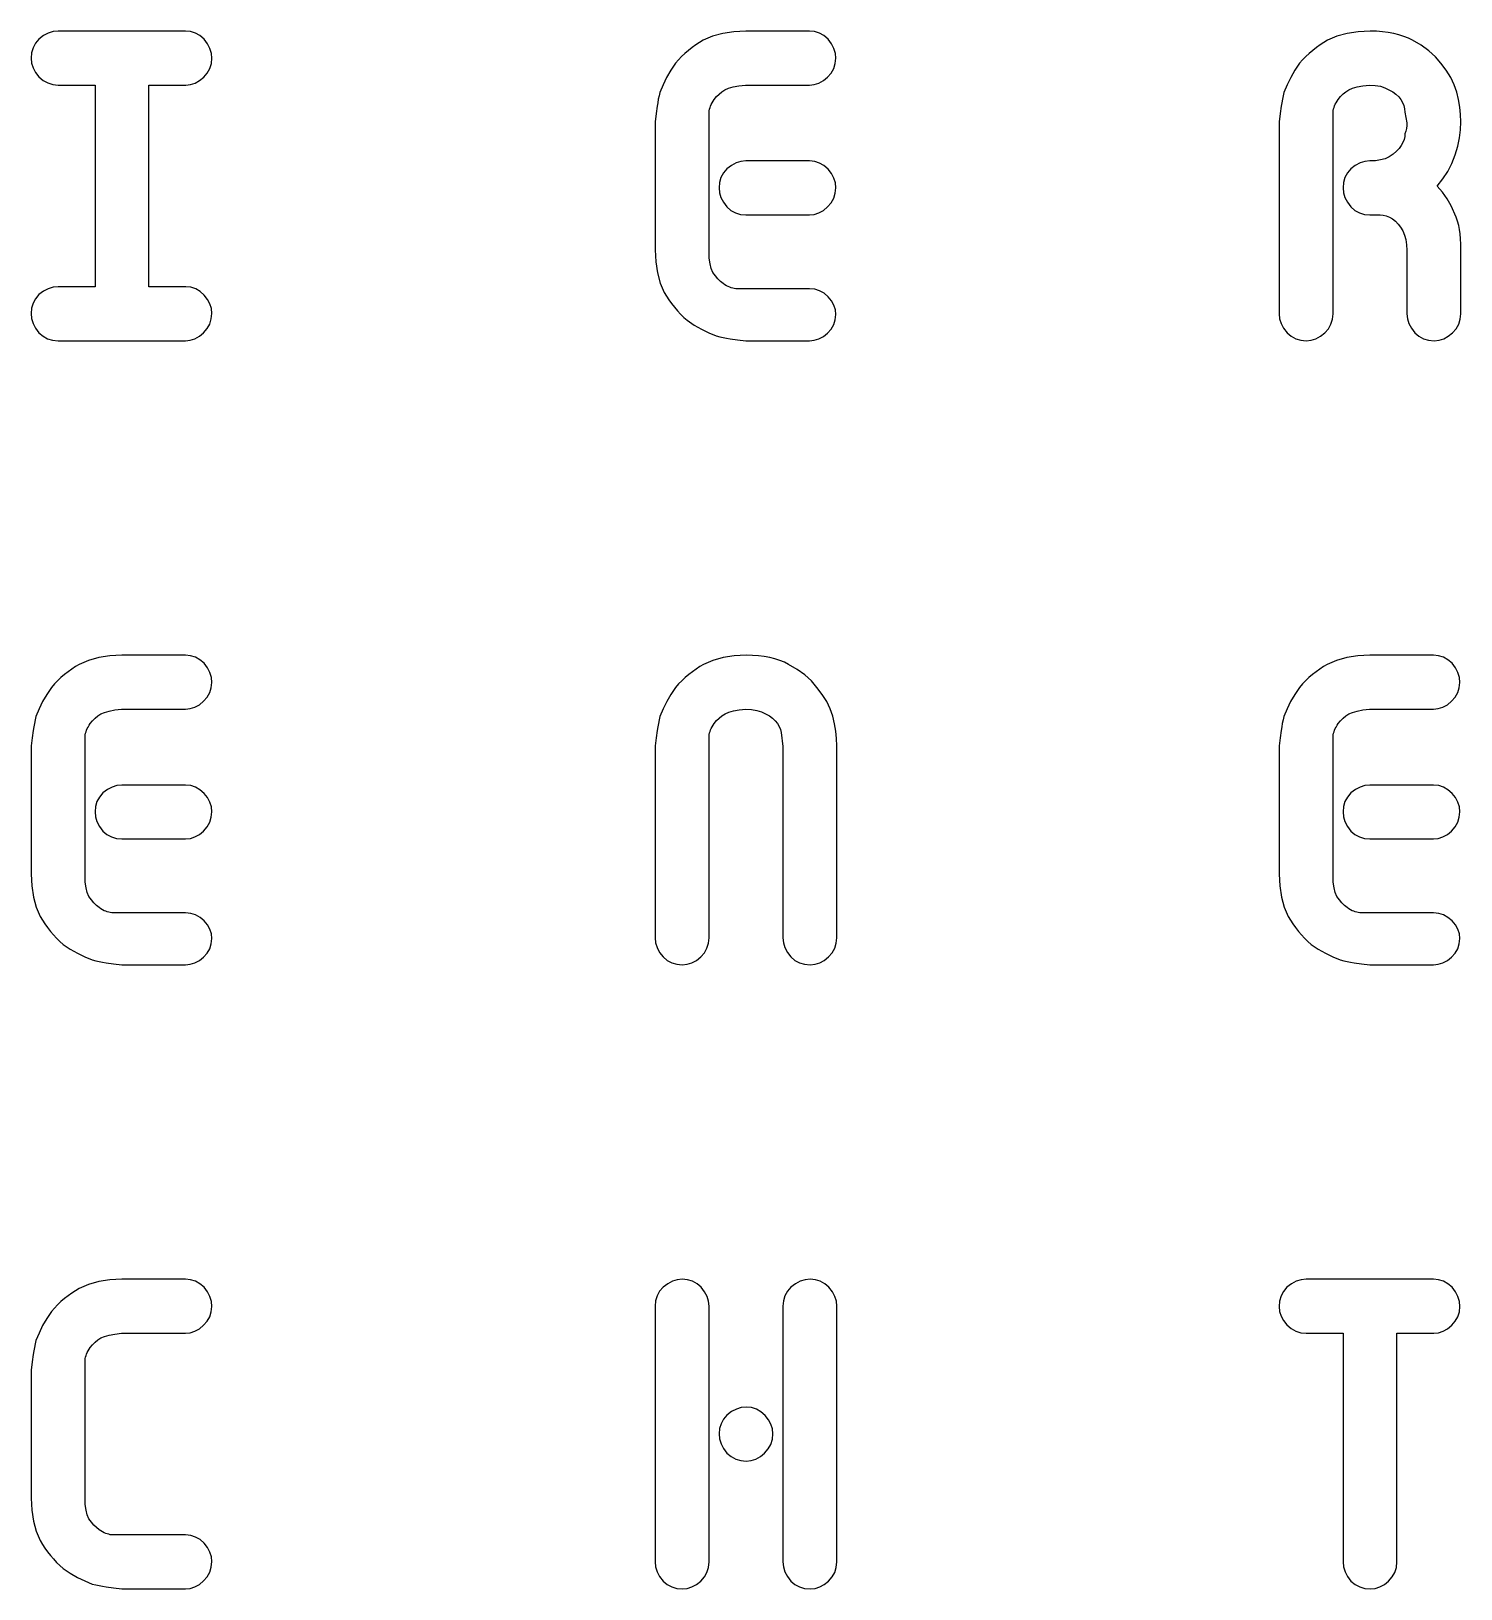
# Model space of a CAD drawing. Header units: metres. Extents: x -3 to 203, y -205 to 5.
# Drawn here: x 96.9 to 142.72, y -84.84 to -34.92 of the extents above; entities that cross this region are included whole.
import ezdxf

# ---------------------------------------------------------------- set-up
doc = ezdxf.new("R2010")
doc.units = ezdxf.units.M

msp = doc.modelspace()

# ---------------------------------------------------------------- linework, layer by layer
for p, q in [((97.6041, -34.9396), (97.4496, -34.987)), ((97.7619, -34.9238), (97.6041, -34.9396)), ((101.846, -34.9238), (97.7619, -34.9238)), ((102.013, -34.9396), (101.846, -34.9238)), ((102.169, -34.987), (102.013, -34.9396)), ((119.422, -34.942), (119.068, -34.9968)), ((119.804, -34.9238), (119.422, -34.942)), ((121.846, -34.9238), (119.804, -34.9238)), ((122.013, -34.9396), (121.846, -34.9238)), ((122.169, -34.987), (122.013, -34.9396)), ((139.436, -34.942), (139.08, -34.9968)), ((139.82, -34.9238), (139.436, -34.942)), ((140.019, -34.9286), (139.82, -34.9238)), ((140.211, -34.943), (140.019, -34.9286)), ((140.396, -34.9671), (140.211, -34.943)), ((97.0415, -35.3103), (96.9634, -35.4578)), ((97.1509, -35.1768), (97.0415, -35.3103)), ((97.2986, -35.0661), (97.1509, -35.1768)), ((97.4496, -34.987), (97.2986, -35.0661)), ((102.312, -35.0661), (102.169, -34.987)), ((102.443, -35.1768), (102.312, -35.0661)), ((102.552, -35.326), (102.443, -35.1768)), ((102.63, -35.4788), (102.552, -35.326)), ((118.207, -35.367), (118.088, -35.4518)), ((118.325, -35.2883), (118.207, -35.367)), ((118.443, -35.2158), (118.325, -35.2883)), ((118.741, -35.088), (118.443, -35.2158)), ((119.068, -34.9968), (118.741, -35.088)), ((122.312, -35.0661), (122.169, -34.987)), ((122.443, -35.1768), (122.312, -35.0661)), ((122.552, -35.326), (122.443, -35.1768)), ((122.63, -35.4788), (122.552, -35.326)), ((138.214, -35.367), (138.095, -35.4518)), ((138.332, -35.2883), (138.214, -35.367)), ((138.451, -35.2158), (138.332, -35.2883)), ((138.751, -35.088), (138.451, -35.2158)), ((139.08, -34.9968), (138.751, -35.088)), ((140.574, -35.0008), (140.396, -34.9671)), ((140.742, -35.0427), (140.574, -35.0008)), ((140.899, -35.0925), (140.742, -35.0427)), ((141.043, -35.1502), (140.899, -35.0925)), ((141.175, -35.2158), (141.043, -35.1502)), ((141.457, -35.3766), (141.175, -35.2158)), ((141.702, -35.5533), (141.457, -35.3766)), ((96.9165, -35.6193), (96.9009, -35.7948)), ((96.9009, -35.7948), (96.9166, -35.9528)), ((96.9634, -35.4578), (96.9165, -35.6193)), ((102.677, -35.635), (102.63, -35.4788)), ((102.693, -35.7948), (102.677, -35.635)), ((102.677, -35.9641), (102.693, -35.7948)), ((117.647, -35.8445), (117.554, -35.9538)), ((117.748, -35.7395), (117.647, -35.8445)), ((117.855, -35.6389), (117.748, -35.7395)), ((117.97, -35.5428), (117.855, -35.6389)), ((118.088, -35.4518), (117.97, -35.5428)), ((122.677, -35.635), (122.63, -35.4788)), ((122.676, -35.9641), (122.693, -35.7948)), ((122.693, -35.7948), (122.677, -35.635)), ((137.651, -35.8445), (137.557, -35.9538)), ((137.753, -35.7395), (137.651, -35.8445)), ((137.861, -35.6389), (137.753, -35.7395)), ((137.976, -35.5428), (137.861, -35.6389)), ((138.095, -35.4518), (137.976, -35.5428)), ((141.911, -35.7456), (141.702, -35.5533)), ((142.083, -35.9538), (141.911, -35.7456)), ((96.9166, -35.9528), (96.9636, -36.1038)), ((96.9636, -36.1038), (97.0421, -36.2478)), ((97.0421, -36.2478), (97.1519, -36.3848)), ((97.1519, -36.3848), (97.2843, -36.5016)), ((102.298, -36.5094), (102.432, -36.3988)), ((102.432, -36.3988), (102.546, -36.2661)), ((102.546, -36.2661), (102.628, -36.1213)), ((102.628, -36.1213), (102.677, -35.9641)), ((117.269, -36.4093), (117.153, -36.6449)), ((117.403, -36.1789), (117.269, -36.4093)), ((117.554, -35.9538), (117.403, -36.1789)), ((122.292, -36.5094), (122.428, -36.3988)), ((122.428, -36.3988), (122.544, -36.2661)), ((122.544, -36.2661), (122.627, -36.1213)), ((122.627, -36.1213), (122.676, -35.9641)), ((137.271, -36.4093), (137.154, -36.6449)), ((137.405, -36.1789), (137.271, -36.4093)), ((137.557, -35.9538), (137.405, -36.1789)), ((142.256, -36.1785), (142.083, -35.9538)), ((142.399, -36.4075), (142.256, -36.1785)), ((142.511, -36.6409), (142.399, -36.4075)), ((97.2843, -36.5016), (97.4306, -36.585)), ((97.4306, -36.585), (97.5908, -36.6351)), ((97.5908, -36.6351), (97.7649, -36.6518)), ((97.7649, -36.6518), (98.9489, -36.6518)), ((98.9489, -36.6518), (98.9489, -43.1157)), ((100.677, -43.1157), (100.677, -36.6518)), ((100.677, -36.6518), (101.856, -36.6518)), ((101.856, -36.6518), (102.01, -36.6359)), ((102.01, -36.6359), (102.158, -36.5885)), ((102.158, -36.5885), (102.298, -36.5094)), ((117.054, -36.8858), (117.027, -36.9968)), ((117.153, -36.6449), (117.054, -36.8858)), ((118.869, -37.022), (118.951, -36.9398)), ((118.951, -36.9398), (119.04, -36.868)), ((119.04, -36.868), (119.137, -36.8068)), ((119.137, -36.8068), (119.254, -36.7547)), ((119.254, -36.7547), (119.403, -36.7115)), ((119.403, -36.7115), (119.584, -36.6772)), ((119.584, -36.6772), (119.798, -36.6518)), ((119.798, -36.6518), (121.844, -36.6518)), ((121.844, -36.6518), (122, -36.6359)), ((122, -36.6359), (122.15, -36.5885)), ((122.15, -36.5885), (122.292, -36.5094)), ((137.055, -36.8858), (137.028, -36.9968)), ((137.154, -36.6449), (137.055, -36.8858)), ((138.869, -37.0179), (138.95, -36.9365)), ((138.95, -36.9365), (139.038, -36.8654)), ((139.038, -36.8654), (139.135, -36.8048)), ((139.135, -36.8048), (139.252, -36.7536)), ((139.252, -36.7536), (139.401, -36.711)), ((139.401, -36.711), (139.582, -36.6771)), ((139.582, -36.6771), (139.795, -36.6518)), ((139.795, -36.6518), (139.98, -36.6614)), ((139.98, -36.6614), (140.145, -36.6905)), ((140.145, -36.6905), (140.292, -36.739)), ((140.292, -36.739), (140.542, -36.8733)), ((140.542, -36.8733), (140.646, -36.947)), ((142.592, -36.8788), (142.511, -36.6409)), ((142.65, -37.1183), (142.592, -36.8788)), ((116.963, -37.3308), (116.93, -37.5675)), ((116.982, -37.2193), (116.963, -37.3308)), ((117.003, -37.108), (116.982, -37.2193)), ((117.027, -36.9968), (117.003, -37.108)), ((118.637, -37.4728), (118.648, -37.4238)), ((118.648, -37.4238), (118.662, -37.3748)), ((118.662, -37.3748), (118.678, -37.3258)), ((118.678, -37.3258), (118.698, -37.2758)), ((118.698, -37.2758), (118.725, -37.224)), ((118.725, -37.224), (118.757, -37.1703)), ((118.757, -37.1703), (118.796, -37.1148)), ((118.796, -37.1148), (118.869, -37.022)), ((136.964, -37.3308), (136.931, -37.5675)), ((136.983, -37.2193), (136.964, -37.3308)), ((137.004, -37.108), (136.983, -37.2193)), ((137.028, -36.9968), (137.004, -37.108)), ((138.637, -37.4643), (138.648, -37.4158)), ((138.648, -37.4158), (138.661, -37.3673)), ((138.661, -37.3673), (138.677, -37.3188)), ((138.677, -37.3188), (138.697, -37.269)), ((138.697, -37.269), (138.724, -37.2175)), ((138.724, -37.2175), (138.757, -37.1644)), ((138.757, -37.1644), (138.796, -37.1098)), ((138.796, -37.1098), (138.869, -37.0179)), ((140.646, -36.947), (140.733, -37.0278)), ((140.733, -37.0278), (140.801, -37.1158)), ((140.801, -37.1158), (140.853, -37.2094)), ((140.853, -37.2094), (140.893, -37.3085)), ((140.893, -37.3085), (140.919, -37.4129)), ((140.919, -37.4129), (140.933, -37.5228)), ((142.692, -37.357), (142.65, -37.1183)), ((142.717, -37.5948), (142.692, -37.357)), ((116.93, -37.5675), (116.901, -37.8318)), ((116.901, -37.8318), (116.901, -41.9357)), ((118.629, -37.5218), (118.637, -37.4728)), ((118.629, -42.0007), (118.629, -37.5218)), ((136.931, -37.5675), (136.901, -37.8318)), ((136.901, -37.8318), (136.901, -43.9807)), ((138.629, -37.5128), (138.637, -37.4643)), ((138.629, -43.9827), (138.629, -37.5128)), ((140.933, -37.5228), (140.997, -37.8608)), ((140.997, -37.8608), (140.993, -37.9509)), ((142.714, -38.0858), (142.725, -37.8318)), ((142.725, -37.8318), (142.717, -37.5948)), ((140.904, -38.3965), (140.867, -38.4902)), ((140.926, -38.3037), (140.904, -38.3965)), ((140.933, -38.2118), (140.926, -38.3037)), ((140.961, -38.1264), (140.933, -38.2118)), ((140.981, -38.0395), (140.961, -38.1264)), ((140.993, -37.9509), (140.981, -38.0395)), ((142.623, -38.6148), (142.68, -38.3468)), ((142.68, -38.3468), (142.714, -38.0858)), ((140.551, -38.8653), (140.423, -38.9568)), ((140.659, -38.7728), (140.551, -38.8653)), ((140.747, -38.6793), (140.659, -38.7728)), ((140.816, -38.5848), (140.747, -38.6793)), ((140.867, -38.4902), (140.816, -38.5848)), ((142.44, -39.1608), (142.544, -38.8898)), ((142.544, -38.8898), (142.623, -38.6148)), ((119.199, -39.3368), (119.09, -39.4694)), ((119.346, -39.2261), (119.199, -39.3368)), ((119.497, -39.147), (119.346, -39.2261)), ((119.651, -39.0996), (119.497, -39.147)), ((119.809, -39.0838), (119.651, -39.0996)), ((121.847, -39.0838), (119.809, -39.0838)), ((122.014, -39.1004), (121.847, -39.0838)), ((122.169, -39.1505), (122.014, -39.1004)), ((122.312, -39.2339), (122.169, -39.1505)), ((122.443, -39.3508), (122.312, -39.2339)), ((122.552, -39.4878), (122.443, -39.3508)), ((139.197, -39.3368), (139.088, -39.4694)), ((139.343, -39.2261), (139.197, -39.3368)), ((139.493, -39.147), (139.343, -39.2261)), ((139.646, -39.0996), (139.493, -39.147)), ((139.803, -39.0838), (139.646, -39.0996)), ((139.986, -39.0758), (139.803, -39.0838)), ((140.151, -39.052), (139.986, -39.0758)), ((140.296, -39.0123), (140.151, -39.052)), ((140.423, -38.9568), (140.296, -39.0123)), ((142.148, -39.6613), (142.308, -39.418)), ((142.308, -39.418), (142.44, -39.1608)), ((118.965, -39.7714), (118.949, -39.9408)), ((119.011, -39.6143), (118.965, -39.7714)), ((119.09, -39.4694), (119.011, -39.6143)), ((122.63, -39.6318), (122.552, -39.4878)), ((122.677, -39.7828), (122.63, -39.6318)), ((122.693, -39.9408), (122.677, -39.7828)), ((138.964, -39.7714), (138.949, -39.9408)), ((139.011, -39.6143), (138.964, -39.7714)), ((139.088, -39.4694), (139.011, -39.6143)), ((141.961, -39.8908), (142.148, -39.6613)), ((142.136, -40.0857), (141.961, -39.8908)), ((118.949, -39.9408), (118.965, -40.1005)), ((118.965, -40.1005), (119.011, -40.2567)), ((119.011, -40.2567), (119.09, -40.4095)), ((119.09, -40.4095), (119.199, -40.5587)), ((122.429, -40.5587), (122.544, -40.4252)), ((122.544, -40.4252), (122.627, -40.2777)), ((122.627, -40.2777), (122.676, -40.1162)), ((122.676, -40.1162), (122.693, -39.9408)), ((138.949, -39.9408), (138.964, -40.1005)), ((138.964, -40.1005), (139.011, -40.2567)), ((139.011, -40.2567), (139.089, -40.4095)), ((139.089, -40.4095), (139.198, -40.5587)), ((142.287, -40.2945), (142.136, -40.0857)), ((142.414, -40.5172), (142.287, -40.2945)), ((119.199, -40.5587), (119.33, -40.6694)), ((119.33, -40.6694), (119.476, -40.7485)), ((119.476, -40.7485), (119.635, -40.7959)), ((119.635, -40.7959), (119.809, -40.8117)), ((119.809, -40.8117), (121.847, -40.8117)), ((121.847, -40.8117), (122.003, -40.7959)), ((122.003, -40.7959), (122.152, -40.7485)), ((122.152, -40.7485), (122.294, -40.6694)), ((122.294, -40.6694), (122.429, -40.5587)), ((139.198, -40.5587), (139.329, -40.6694)), ((139.329, -40.6694), (139.474, -40.7485)), ((139.474, -40.7485), (139.633, -40.7959)), ((139.633, -40.7959), (139.806, -40.8117)), ((139.806, -40.8117), (140.138, -40.8117)), ((140.138, -40.8117), (140.236, -40.82)), ((140.236, -40.82), (140.335, -40.8447)), ((140.335, -40.8447), (140.433, -40.886)), ((140.433, -40.886), (140.532, -40.9437)), ((142.574, -40.8858), (142.414, -40.5172)), ((142.621, -41.018), (142.574, -40.8858)), ((140.532, -40.9437), (140.626, -41.0167)), ((140.626, -41.0167), (140.713, -41.1045)), ((140.713, -41.1045), (140.792, -41.2072)), ((140.792, -41.2072), (140.863, -41.3247)), ((140.863, -41.3247), (140.921, -41.4571)), ((142.657, -41.1503), (142.621, -41.018)), ((142.683, -41.2827), (142.657, -41.1503)), ((142.701, -41.4226), (142.683, -41.2827)), ((142.714, -41.578), (142.701, -41.4226)), ((140.921, -41.4571), (140.963, -41.605)), ((140.963, -41.605), (140.988, -41.7686)), ((140.988, -41.7686), (140.997, -41.9477)), ((142.722, -41.7491), (142.714, -41.578)), ((142.725, -41.9357), (142.722, -41.7491)), ((116.901, -41.9357), (116.919, -42.3184)), ((116.919, -42.3184), (116.974, -42.6732)), ((118.637, -42.1999), (118.629, -42.0007)), ((118.66, -42.3762), (118.637, -42.1999)), ((118.699, -42.5299), (118.66, -42.3762)), ((140.997, -41.9477), (140.997, -43.9847)), ((142.725, -43.9807), (142.725, -41.9357)), ((116.974, -42.6732), (117.065, -43.0004)), ((118.753, -42.6607), (118.699, -42.5299)), ((118.831, -42.7667), (118.753, -42.6607)), ((118.912, -42.8605), (118.831, -42.7667)), ((118.997, -42.9422), (118.912, -42.8605)), ((97.1519, -43.3687), (97.0421, -43.5014)), ((97.2997, -43.2581), (97.1519, -43.3687)), ((97.4511, -43.179), (97.2997, -43.2581)), ((97.6062, -43.1316), (97.4511, -43.179)), ((97.7649, -43.1157), (97.6062, -43.1316)), ((98.9489, -43.1157), (97.7649, -43.1157)), ((101.856, -43.1157), (100.677, -43.1157)), ((102.021, -43.1324), (101.856, -43.1157)), ((102.175, -43.1825), (102.021, -43.1324)), ((102.316, -43.2659), (102.175, -43.1825)), ((102.446, -43.3827), (102.316, -43.2659)), ((102.554, -43.5197), (102.446, -43.3827)), ((117.065, -43.0004), (117.193, -43.2997)), ((117.193, -43.2997), (117.265, -43.4178)), ((117.265, -43.4178), (117.344, -43.536)), ((119.085, -43.0117), (118.997, -42.9422)), ((119.139, -43.0507), (119.085, -43.0117)), ((119.192, -43.0835), (119.139, -43.0507)), ((119.243, -43.1102), (119.192, -43.0835)), ((119.292, -43.1307), (119.243, -43.1102)), ((119.34, -43.1469), (119.292, -43.1307)), ((119.389, -43.1605), (119.34, -43.1469)), ((119.437, -43.1714), (119.389, -43.1605)), ((119.486, -43.1797), (119.437, -43.1714)), ((121.85, -43.1797), (119.486, -43.1797)), ((122.016, -43.1958), (121.85, -43.1797)), ((122.171, -43.244), (122.016, -43.1958)), ((122.313, -43.3243), (122.171, -43.244)), ((122.444, -43.4367), (122.313, -43.3243)), ((96.9166, -43.8034), (96.9009, -43.9727)), ((96.9636, -43.6462), (96.9166, -43.8034)), ((97.0421, -43.5014), (96.9636, -43.6462)), ((102.631, -43.6637), (102.554, -43.5197)), ((102.677, -43.8147), (102.631, -43.6637)), ((102.693, -43.9727), (102.677, -43.8147)), ((117.344, -43.536), (117.428, -43.6543)), ((117.428, -43.6543), (117.519, -43.7727)), ((117.519, -43.7727), (117.615, -43.8873)), ((117.615, -43.8873), (117.715, -43.995)), ((122.553, -43.5686), (122.444, -43.4367)), ((122.631, -43.7072), (122.553, -43.5686)), ((122.677, -43.8526), (122.631, -43.7072)), ((122.693, -44.0047), (122.677, -43.8526)), ((96.9009, -43.9727), (96.9165, -44.1325)), ((96.9165, -44.1325), (96.9634, -44.2887)), ((96.9634, -44.2887), (97.0415, -44.4415)), ((102.544, -44.4572), (102.627, -44.3097)), ((102.627, -44.3097), (102.676, -44.1482)), ((102.676, -44.1482), (102.693, -43.9727)), ((117.715, -43.995), (117.82, -44.0958)), ((117.82, -44.0958), (117.929, -44.1897)), ((117.929, -44.1897), (118.154, -44.341)), ((118.154, -44.341), (118.383, -44.475)), ((122.544, -44.472), (122.627, -44.3297)), ((122.627, -44.3297), (122.676, -44.174)), ((122.676, -44.174), (122.693, -44.0047)), ((136.901, -43.9807), (136.917, -44.1391)), ((136.917, -44.1391), (136.964, -44.294)), ((136.964, -44.294), (137.043, -44.4456)), ((138.479, -44.4618), (138.562, -44.316)), ((138.562, -44.316), (138.612, -44.1563)), ((138.612, -44.1563), (138.629, -43.9827)), ((140.997, -43.9847), (141.013, -44.1425)), ((141.013, -44.1425), (141.06, -44.2967)), ((141.06, -44.2967), (141.139, -44.4475)), ((142.575, -44.4613), (142.658, -44.315)), ((142.658, -44.315), (142.708, -44.1548)), ((142.708, -44.1548), (142.725, -43.9807)), ((97.0415, -44.4415), (97.1509, -44.5907)), ((97.1509, -44.5907), (97.2828, -44.7014)), ((97.2828, -44.7014), (97.4286, -44.7805)), ((97.4286, -44.7805), (97.5883, -44.8279)), ((97.5883, -44.8279), (97.7619, -44.8438)), ((97.7619, -44.8438), (101.846, -44.8438)), ((101.846, -44.8438), (102.002, -44.8279)), ((102.002, -44.8279), (102.151, -44.7805)), ((102.151, -44.7805), (102.293, -44.7014)), ((102.293, -44.7014), (102.429, -44.5907)), ((102.429, -44.5907), (102.544, -44.4572)), ((118.383, -44.475), (118.619, -44.5916)), ((118.619, -44.5916), (118.859, -44.6907)), ((118.859, -44.6907), (118.97, -44.7174)), ((118.97, -44.7174), (119.082, -44.7415)), ((119.082, -44.7415), (119.193, -44.7629)), ((119.193, -44.7629), (119.304, -44.7817)), ((119.304, -44.7817), (119.54, -44.8142)), ((119.54, -44.8142), (119.804, -44.8438)), ((119.804, -44.8438), (121.846, -44.8438)), ((121.846, -44.8438), (122.002, -44.8286)), ((122.002, -44.8286), (122.151, -44.783)), ((122.151, -44.783), (122.293, -44.7071)), ((122.293, -44.7071), (122.429, -44.6007)), ((122.429, -44.6007), (122.544, -44.472)), ((137.043, -44.4456), (137.154, -44.5938)), ((137.154, -44.5938), (137.287, -44.7031)), ((137.287, -44.7031), (137.435, -44.7812)), ((137.435, -44.7812), (137.596, -44.8281)), ((137.596, -44.8281), (137.772, -44.8438)), ((137.772, -44.8438), (137.93, -44.8281)), ((137.93, -44.8281), (138.081, -44.7812)), ((138.081, -44.7812), (138.225, -44.7031)), ((138.225, -44.7031), (138.362, -44.5938)), ((138.362, -44.5938), (138.479, -44.4618)), ((141.139, -44.4475), (141.25, -44.5947)), ((141.25, -44.5947), (141.383, -44.7037)), ((141.383, -44.7037), (141.531, -44.7815)), ((141.531, -44.7815), (141.692, -44.8282)), ((141.692, -44.8282), (141.868, -44.8438)), ((141.868, -44.8438), (142.026, -44.8281)), ((142.026, -44.8281), (142.177, -44.7812)), ((142.177, -44.7812), (142.321, -44.7031)), ((142.321, -44.7031), (142.458, -44.5938)), ((142.458, -44.5938), (142.575, -44.4613)), ((98.2066, -55.367), (98.0883, -55.4518)), ((98.3248, -55.2883), (98.2066, -55.367)), ((98.4429, -55.2158), (98.3248, -55.2883)), ((98.7413, -55.088), (98.4429, -55.2158)), ((99.0676, -54.9968), (98.7413, -55.088)), ((99.4218, -54.942), (99.0676, -54.9968)), ((99.8039, -54.9238), (99.4218, -54.942)), ((101.846, -54.9238), (99.8039, -54.9238)), ((102.013, -54.9396), (101.846, -54.9238)), ((102.169, -54.987), (102.013, -54.9396)), ((102.312, -55.0661), (102.169, -54.987)), ((102.443, -55.1768), (102.312, -55.0661)), ((102.552, -55.326), (102.443, -55.1768)), ((102.63, -55.4788), (102.552, -55.326)), ((118.214, -55.367), (118.095, -55.4518)), ((118.332, -55.2883), (118.214, -55.367)), ((118.451, -55.2158), (118.332, -55.2883)), ((118.751, -55.088), (118.451, -55.2158)), ((119.08, -54.9968), (118.751, -55.088)), ((119.436, -54.942), (119.08, -54.9968)), ((119.82, -54.9238), (119.436, -54.942)), ((120.019, -54.9286), (119.82, -54.9238)), ((120.211, -54.943), (120.019, -54.9286)), ((120.396, -54.9671), (120.211, -54.943)), ((120.574, -55.0008), (120.396, -54.9671)), ((120.742, -55.0427), (120.574, -55.0008)), ((120.899, -55.0925), (120.742, -55.0427)), ((121.043, -55.1502), (120.899, -55.0925)), ((121.175, -55.2158), (121.043, -55.1502)), ((121.457, -55.3766), (121.175, -55.2158)), ((121.702, -55.5533), (121.457, -55.3766)), ((138.207, -55.367), (138.088, -55.4518)), ((138.325, -55.2883), (138.207, -55.367)), ((138.443, -55.2158), (138.325, -55.2883)), ((138.741, -55.088), (138.443, -55.2158)), ((139.068, -54.9968), (138.741, -55.088)), ((139.422, -54.942), (139.068, -54.9968)), ((139.804, -54.9238), (139.422, -54.942)), ((141.846, -54.9238), (139.804, -54.9238)), ((142.013, -54.9396), (141.846, -54.9238)), ((142.169, -54.987), (142.013, -54.9396)), ((142.312, -55.0661), (142.169, -54.987)), ((142.443, -55.1768), (142.312, -55.0661)), ((142.552, -55.326), (142.443, -55.1768)), ((142.63, -55.4788), (142.552, -55.326)), ((97.6474, -55.8445), (97.5539, -55.9538)), ((97.7479, -55.7395), (97.6474, -55.8445)), ((97.8554, -55.6389), (97.7479, -55.7395)), ((97.9699, -55.5428), (97.8554, -55.6389)), ((98.0883, -55.4518), (97.9699, -55.5428)), ((102.677, -55.635), (102.63, -55.4788)), ((102.676, -55.9641), (102.693, -55.7948)), ((102.693, -55.7948), (102.677, -55.635)), ((117.651, -55.8445), (117.557, -55.9538)), ((117.753, -55.7395), (117.651, -55.8445)), ((117.861, -55.6389), (117.753, -55.7395)), ((117.976, -55.5428), (117.861, -55.6389)), ((118.095, -55.4518), (117.976, -55.5428)), ((121.911, -55.7456), (121.702, -55.5533)), ((122.083, -55.9538), (121.911, -55.7456)), ((137.647, -55.8445), (137.554, -55.9538)), ((137.748, -55.7395), (137.647, -55.8445)), ((137.855, -55.6389), (137.748, -55.7395)), ((137.97, -55.5428), (137.855, -55.6389)), ((138.088, -55.4518), (137.97, -55.5428)), ((142.677, -55.635), (142.63, -55.4788)), ((142.676, -55.9641), (142.693, -55.7948)), ((142.693, -55.7948), (142.677, -55.635)), ((97.2689, -56.4093), (97.1526, -56.6449)), ((97.4026, -56.1789), (97.2689, -56.4093)), ((97.5539, -55.9538), (97.4026, -56.1789)), ((102.292, -56.5094), (102.428, -56.3988)), ((102.428, -56.3988), (102.544, -56.2661)), ((102.544, -56.2661), (102.627, -56.1213)), ((102.627, -56.1213), (102.676, -55.9641)), ((117.271, -56.4093), (117.154, -56.6449)), ((117.405, -56.1789), (117.271, -56.4093)), ((117.557, -55.9538), (117.405, -56.1789)), ((122.256, -56.1785), (122.083, -55.9538)), ((122.399, -56.4075), (122.256, -56.1785)), ((122.511, -56.6409), (122.399, -56.4075)), ((137.269, -56.4093), (137.153, -56.6449)), ((137.403, -56.1789), (137.269, -56.4093)), ((137.554, -55.9538), (137.403, -56.1789)), ((142.292, -56.5094), (142.428, -56.3988)), ((142.428, -56.3988), (142.544, -56.2661)), ((142.544, -56.2661), (142.627, -56.1213)), ((142.627, -56.1213), (142.676, -55.9641)), ((97.0539, -56.8858), (97.0272, -56.9968)), ((97.1526, -56.6449), (97.0539, -56.8858)), ((98.9506, -56.9398), (99.0398, -56.868)), ((99.0398, -56.868), (99.1369, -56.8068)), ((99.1369, -56.8068), (99.254, -56.7547)), ((99.254, -56.7547), (99.4031, -56.7115)), ((99.4031, -56.7115), (99.5844, -56.6772)), ((99.5844, -56.6772), (99.7979, -56.6518)), ((99.7979, -56.6518), (101.844, -56.6518)), ((101.844, -56.6518), (102, -56.6359)), ((102, -56.6359), (102.15, -56.5885)), ((102.15, -56.5885), (102.292, -56.5094)), ((117.055, -56.8858), (117.028, -56.9968)), ((117.154, -56.6449), (117.055, -56.8858)), ((118.953, -56.9365), (119.042, -56.8654)), ((119.042, -56.8654), (119.14, -56.8048)), ((119.14, -56.8048), (119.258, -56.7536)), ((119.258, -56.7536), (119.408, -56.711)), ((119.408, -56.711), (119.591, -56.6771)), ((119.591, -56.6771), (119.806, -56.6518)), ((119.806, -56.6518), (119.992, -56.6613)), ((119.992, -56.6613), (120.16, -56.69)), ((120.16, -56.69), (120.308, -56.7378)), ((120.308, -56.7378), (120.561, -56.8708)), ((120.561, -56.8708), (120.666, -56.9438)), ((122.592, -56.8788), (122.511, -56.6409)), ((122.65, -57.1183), (122.592, -56.8788)), ((137.054, -56.8858), (137.027, -56.9968)), ((137.153, -56.6449), (137.054, -56.8858)), ((138.951, -56.9398), (139.04, -56.868)), ((139.04, -56.868), (139.137, -56.8068)), ((139.137, -56.8068), (139.254, -56.7547)), ((139.254, -56.7547), (139.403, -56.7115)), ((139.403, -56.7115), (139.584, -56.6772)), ((139.584, -56.6772), (139.798, -56.6518)), ((139.798, -56.6518), (141.844, -56.6518)), ((141.844, -56.6518), (142, -56.6359)), ((142, -56.6359), (142.15, -56.5885)), ((142.15, -56.5885), (142.292, -56.5094)), ((96.9629, -57.3308), (96.9304, -57.5675)), ((96.9817, -57.2193), (96.9629, -57.3308)), ((97.0031, -57.108), (96.9817, -57.2193)), ((97.0272, -56.9968), (97.0031, -57.108)), ((98.6481, -57.4238), (98.6617, -57.3748)), ((98.6617, -57.3748), (98.6779, -57.3258)), ((98.6779, -57.3258), (98.6984, -57.2758)), ((98.6984, -57.2758), (98.7249, -57.224)), ((98.7249, -57.224), (98.7574, -57.1703)), ((98.7574, -57.1703), (98.7959, -57.1148)), ((98.7959, -57.1148), (98.8693, -57.022)), ((98.8693, -57.022), (98.9506, -56.9398)), ((116.964, -57.3308), (116.931, -57.5675)), ((116.983, -57.2193), (116.964, -57.3308)), ((117.004, -57.108), (116.983, -57.2193)), ((117.028, -56.9968), (117.004, -57.108)), ((118.648, -57.4158), (118.662, -57.3673)), ((118.662, -57.3673), (118.678, -57.3188)), ((118.678, -57.3188), (118.698, -57.269)), ((118.698, -57.269), (118.725, -57.2175)), ((118.725, -57.2175), (118.758, -57.1644)), ((118.758, -57.1644), (118.797, -57.1098)), ((118.797, -57.1098), (118.871, -57.0179)), ((118.871, -57.0179), (118.953, -56.9365)), ((120.666, -56.9438), (120.753, -57.0238)), ((120.753, -57.0238), (120.822, -57.1108)), ((120.822, -57.1108), (120.875, -57.2034)), ((120.875, -57.2034), (120.915, -57.3013)), ((120.915, -57.3013), (120.941, -57.4044)), ((120.941, -57.4044), (120.997, -57.8458)), ((122.692, -57.357), (122.65, -57.1183)), ((122.717, -57.5948), (122.692, -57.357)), ((136.963, -57.3308), (136.93, -57.5675)), ((136.982, -57.2193), (136.963, -57.3308)), ((137.003, -57.108), (136.982, -57.2193)), ((137.027, -56.9968), (137.003, -57.108)), ((138.648, -57.4238), (138.662, -57.3748)), ((138.662, -57.3748), (138.678, -57.3258)), ((138.678, -57.3258), (138.698, -57.2758)), ((138.698, -57.2758), (138.725, -57.224)), ((138.725, -57.224), (138.757, -57.1703)), ((138.757, -57.1703), (138.796, -57.1148)), ((138.796, -57.1148), (138.869, -57.022)), ((138.869, -57.022), (138.951, -56.9398)), ((96.9304, -57.5675), (96.9009, -57.8318)), ((96.9009, -57.8318), (96.9009, -61.9357)), ((98.6289, -57.5218), (98.6372, -57.4728)), ((98.6289, -62.0007), (98.6289, -57.5218)), ((98.6372, -57.4728), (98.6481, -57.4238)), ((116.931, -57.5675), (116.901, -57.8318)), ((116.901, -57.8318), (116.901, -63.9807)), ((118.629, -57.5128), (118.637, -57.4643)), ((118.629, -63.9827), (118.629, -57.5128)), ((118.637, -57.4643), (118.648, -57.4158)), ((120.997, -57.8458), (120.997, -63.9827)), ((122.725, -57.8318), (122.717, -57.5948)), ((122.725, -63.9807), (122.725, -57.8318)), ((136.93, -57.5675), (136.901, -57.8318)), ((136.901, -57.8318), (136.901, -61.9357)), ((138.629, -57.5218), (138.637, -57.4728)), ((138.629, -62.0007), (138.629, -57.5218)), ((138.637, -57.4728), (138.648, -57.4238)), ((99.1989, -59.3368), (99.0895, -59.4694)), ((99.3461, -59.2261), (99.1989, -59.3368)), ((99.4969, -59.147), (99.3461, -59.2261)), ((99.6511, -59.0996), (99.4969, -59.147)), ((99.8089, -59.0838), (99.6511, -59.0996)), ((101.847, -59.0838), (99.8089, -59.0838)), ((102.014, -59.1004), (101.847, -59.0838)), ((102.169, -59.1505), (102.014, -59.1004)), ((102.312, -59.2339), (102.169, -59.1505)), ((102.443, -59.3508), (102.312, -59.2339)), ((102.552, -59.4878), (102.443, -59.3508)), ((139.199, -59.3368), (139.09, -59.4694)), ((139.346, -59.2261), (139.199, -59.3368)), ((139.497, -59.147), (139.346, -59.2261)), ((139.651, -59.0996), (139.497, -59.147)), ((139.809, -59.0838), (139.651, -59.0996)), ((141.847, -59.0838), (139.809, -59.0838)), ((142.014, -59.1004), (141.847, -59.0838)), ((142.169, -59.1505), (142.014, -59.1004)), ((142.312, -59.2339), (142.169, -59.1505)), ((142.443, -59.3508), (142.312, -59.2339)), ((142.552, -59.4878), (142.443, -59.3508)), ((98.9645, -59.7714), (98.9489, -59.9408)), ((99.0114, -59.6143), (98.9645, -59.7714)), ((99.0895, -59.4694), (99.0114, -59.6143)), ((102.63, -59.6318), (102.552, -59.4878)), ((102.677, -59.7828), (102.63, -59.6318)), ((102.693, -59.9408), (102.677, -59.7828)), ((138.965, -59.7714), (138.949, -59.9408)), ((139.011, -59.6143), (138.965, -59.7714)), ((139.09, -59.4694), (139.011, -59.6143)), ((142.63, -59.6318), (142.552, -59.4878)), ((142.677, -59.7828), (142.63, -59.6318)), ((142.693, -59.9408), (142.677, -59.7828)), ((98.9489, -59.9408), (98.9645, -60.1005)), ((98.9645, -60.1005), (99.0114, -60.2567)), ((99.0114, -60.2567), (99.0895, -60.4095)), ((102.544, -60.4252), (102.627, -60.2777)), ((102.627, -60.2777), (102.676, -60.1162)), ((102.676, -60.1162), (102.693, -59.9408)), ((138.949, -59.9408), (138.965, -60.1005)), ((138.965, -60.1005), (139.011, -60.2567)), ((139.011, -60.2567), (139.09, -60.4095)), ((142.544, -60.4252), (142.627, -60.2777)), ((142.627, -60.2777), (142.676, -60.1162)), ((142.676, -60.1162), (142.693, -59.9408)), ((99.0895, -60.4095), (99.1989, -60.5587)), ((99.1989, -60.5587), (99.3304, -60.6694)), ((99.3304, -60.6694), (99.4759, -60.7485)), ((99.4759, -60.7485), (99.6354, -60.7959)), ((99.6354, -60.7959), (99.8089, -60.8117)), ((99.8089, -60.8117), (101.847, -60.8117)), ((101.847, -60.8117), (102.003, -60.7959)), ((102.003, -60.7959), (102.152, -60.7485)), ((102.152, -60.7485), (102.294, -60.6694)), ((102.294, -60.6694), (102.429, -60.5587)), ((102.429, -60.5587), (102.544, -60.4252)), ((139.09, -60.4095), (139.199, -60.5587)), ((139.199, -60.5587), (139.33, -60.6694)), ((139.33, -60.6694), (139.476, -60.7485)), ((139.476, -60.7485), (139.635, -60.7959)), ((139.635, -60.7959), (139.809, -60.8117)), ((139.809, -60.8117), (141.847, -60.8117)), ((141.847, -60.8117), (142.003, -60.7959)), ((142.003, -60.7959), (142.152, -60.7485)), ((142.152, -60.7485), (142.294, -60.6694)), ((142.294, -60.6694), (142.429, -60.5587)), ((142.429, -60.5587), (142.544, -60.4252)), ((96.9009, -61.9357), (96.9191, -62.3184)), ((96.9191, -62.3184), (96.9739, -62.6732)), ((98.6366, -62.1999), (98.6289, -62.0007)), ((98.6599, -62.3762), (98.6366, -62.1999)), ((98.6986, -62.5299), (98.6599, -62.3762)), ((136.901, -61.9357), (136.919, -62.3184)), ((136.919, -62.3184), (136.974, -62.6732)), ((138.637, -62.1999), (138.629, -62.0007)), ((138.66, -62.3762), (138.637, -62.1999)), ((138.699, -62.5299), (138.66, -62.3762)), ((96.9739, -62.6732), (97.0651, -63.0004)), ((98.7529, -62.6607), (98.6986, -62.5299)), ((98.8306, -62.7667), (98.7529, -62.6607)), ((98.9119, -62.8605), (98.8306, -62.7667)), ((98.9966, -62.9422), (98.9119, -62.8605)), ((136.974, -62.6732), (137.065, -63.0004)), ((138.753, -62.6607), (138.699, -62.5299)), ((138.831, -62.7667), (138.753, -62.6607)), ((138.912, -62.8605), (138.831, -62.7667)), ((138.997, -62.9422), (138.912, -62.8605)), ((97.0651, -63.0004), (97.1929, -63.2997)), ((97.1929, -63.2997), (97.2654, -63.4178)), ((99.0849, -63.0117), (98.9966, -62.9422)), ((99.1395, -63.0507), (99.0849, -63.0117)), ((99.1921, -63.0835), (99.1395, -63.0507)), ((99.243, -63.1102), (99.1921, -63.0835)), ((99.2919, -63.1307), (99.243, -63.1102)), ((99.3404, -63.1469), (99.2919, -63.1307)), ((99.3889, -63.1605), (99.3404, -63.1469)), ((99.4374, -63.1714), (99.3889, -63.1605)), ((99.4859, -63.1797), (99.4374, -63.1714)), ((101.85, -63.1797), (99.4859, -63.1797)), ((102.016, -63.1958), (101.85, -63.1797)), ((102.171, -63.244), (102.016, -63.1958)), ((102.313, -63.3243), (102.171, -63.244)), ((102.444, -63.4367), (102.313, -63.3243)), ((137.065, -63.0004), (137.193, -63.2997)), ((137.193, -63.2997), (137.265, -63.4178)), ((139.085, -63.0117), (138.997, -62.9422)), ((139.139, -63.0507), (139.085, -63.0117)), ((139.192, -63.0835), (139.139, -63.0507)), ((139.243, -63.1102), (139.192, -63.0835)), ((139.292, -63.1307), (139.243, -63.1102)), ((139.34, -63.1469), (139.292, -63.1307)), ((139.389, -63.1605), (139.34, -63.1469)), ((139.437, -63.1714), (139.389, -63.1605)), ((139.486, -63.1797), (139.437, -63.1714)), ((141.85, -63.1797), (139.486, -63.1797)), ((142.016, -63.1958), (141.85, -63.1797)), ((142.171, -63.244), (142.016, -63.1958)), ((142.313, -63.3243), (142.171, -63.244)), ((142.444, -63.4367), (142.313, -63.3243)), ((97.2654, -63.4178), (97.3439, -63.536)), ((97.3439, -63.536), (97.4284, -63.6543)), ((97.4284, -63.6543), (97.5189, -63.7727)), ((97.5189, -63.7727), (97.615, -63.8873)), ((97.615, -63.8873), (97.7154, -63.995)), ((102.553, -63.5686), (102.444, -63.4367)), ((102.631, -63.7072), (102.553, -63.5686)), ((102.677, -63.8526), (102.631, -63.7072)), ((102.693, -64.0047), (102.677, -63.8526)), ((137.265, -63.4178), (137.344, -63.536)), ((137.344, -63.536), (137.428, -63.6543)), ((137.428, -63.6543), (137.519, -63.7727)), ((137.519, -63.7727), (137.615, -63.8873)), ((137.615, -63.8873), (137.715, -63.995)), ((142.553, -63.5686), (142.444, -63.4367)), ((142.631, -63.7072), (142.553, -63.5686)), ((142.677, -63.8526), (142.631, -63.7072)), ((142.693, -64.0047), (142.677, -63.8526)), ((97.7154, -63.995), (97.82, -64.0958)), ((97.82, -64.0958), (97.9289, -64.1897)), ((97.9289, -64.1897), (98.1535, -64.341)), ((98.1535, -64.341), (98.3834, -64.475)), ((102.544, -64.472), (102.627, -64.3297)), ((102.627, -64.3297), (102.676, -64.174)), ((102.676, -64.174), (102.693, -64.0047)), ((116.901, -63.9807), (116.917, -64.1391)), ((116.917, -64.1391), (116.964, -64.294)), ((116.964, -64.294), (117.043, -64.4456)), ((118.479, -64.4618), (118.562, -64.316)), ((118.562, -64.316), (118.612, -64.1563)), ((118.612, -64.1563), (118.629, -63.9827)), ((120.997, -63.9827), (121.013, -64.1405)), ((121.013, -64.1405), (121.06, -64.295)), ((121.06, -64.295), (121.139, -64.4461)), ((122.575, -64.4613), (122.658, -64.315)), ((122.658, -64.315), (122.708, -64.1548)), ((122.708, -64.1548), (122.725, -63.9807)), ((137.715, -63.995), (137.82, -64.0958)), ((137.82, -64.0958), (137.929, -64.1897)), ((137.929, -64.1897), (138.154, -64.341)), ((138.154, -64.341), (138.383, -64.475)), ((142.544, -64.472), (142.627, -64.3297)), ((142.627, -64.3297), (142.676, -64.174)), ((142.676, -64.174), (142.693, -64.0047)), ((98.3834, -64.475), (98.6185, -64.5916)), ((98.6185, -64.5916), (98.8589, -64.6907)), ((98.8589, -64.6907), (98.9703, -64.7174)), ((98.9703, -64.7174), (99.0816, -64.7415)), ((99.0816, -64.7415), (99.1928, -64.7629)), ((99.1928, -64.7629), (99.3039, -64.7817)), ((99.3039, -64.7817), (99.5399, -64.8142)), ((99.5399, -64.8142), (99.8039, -64.8438)), ((99.8039, -64.8438), (101.846, -64.8438)), ((101.846, -64.8438), (102.002, -64.8286)), ((102.002, -64.8286), (102.151, -64.783)), ((102.151, -64.783), (102.293, -64.7071)), ((102.293, -64.7071), (102.429, -64.6007)), ((102.429, -64.6007), (102.544, -64.472)), ((117.043, -64.4456), (117.154, -64.5938)), ((117.154, -64.5938), (117.287, -64.7031)), ((117.287, -64.7031), (117.435, -64.7812)), ((117.435, -64.7812), (117.596, -64.8281)), ((117.596, -64.8281), (117.772, -64.8438)), ((117.772, -64.8438), (117.93, -64.8281)), ((117.93, -64.8281), (118.081, -64.7812)), ((118.081, -64.7812), (118.225, -64.7031)), ((118.225, -64.7031), (118.362, -64.5938)), ((118.362, -64.5938), (118.479, -64.4618)), ((121.139, -64.4461), (121.25, -64.5938)), ((121.25, -64.5938), (121.383, -64.7031)), ((121.383, -64.7031), (121.531, -64.7812)), ((121.531, -64.7812), (121.692, -64.8281)), ((121.692, -64.8281), (121.868, -64.8438)), ((121.868, -64.8438), (122.026, -64.8281)), ((122.026, -64.8281), (122.177, -64.7812)), ((122.177, -64.7812), (122.321, -64.7031)), ((122.321, -64.7031), (122.458, -64.5938)), ((122.458, -64.5938), (122.575, -64.4613)), ((138.383, -64.475), (138.619, -64.5916)), ((138.619, -64.5916), (138.859, -64.6907)), ((138.859, -64.6907), (138.97, -64.7174)), ((138.97, -64.7174), (139.082, -64.7415)), ((139.082, -64.7415), (139.193, -64.7629)), ((139.193, -64.7629), (139.304, -64.7817)), ((139.304, -64.7817), (139.54, -64.8142)), ((139.54, -64.8142), (139.804, -64.8438)), ((139.804, -64.8438), (141.846, -64.8438)), ((141.846, -64.8438), (142.002, -64.8286)), ((142.002, -64.8286), (142.151, -64.783)), ((142.151, -64.783), (142.293, -64.7071)), ((142.293, -64.7071), (142.429, -64.6007)), ((142.429, -64.6007), (142.544, -64.472)), ((98.2066, -75.367), (98.0883, -75.4518)), ((98.3248, -75.2883), (98.2066, -75.367)), ((98.4429, -75.2158), (98.3248, -75.2883)), ((98.7413, -75.088), (98.4429, -75.2158)), ((99.0676, -74.9968), (98.7413, -75.088)), ((99.4218, -74.942), (99.0676, -74.9968)), ((99.8039, -74.9238), (99.4218, -74.942)), ((101.846, -74.9238), (99.8039, -74.9238)), ((102.013, -74.9396), (101.846, -74.9238)), ((102.169, -74.987), (102.013, -74.9396)), ((102.312, -75.0661), (102.169, -74.987)), ((102.443, -75.1768), (102.312, -75.0661)), ((102.552, -75.326), (102.443, -75.1768)), ((102.63, -75.4788), (102.552, -75.326)), ((117.043, -75.3062), (116.964, -75.4525)), ((117.154, -75.1738), (117.043, -75.3062)), ((117.303, -75.0644), (117.154, -75.1738)), ((117.456, -74.9863), (117.303, -75.0644)), ((117.612, -74.9394), (117.456, -74.9863)), ((117.772, -74.9238), (117.612, -74.9394)), ((117.941, -74.9394), (117.772, -74.9238)), ((118.098, -74.9863), (117.941, -74.9394)), ((118.243, -75.0644), (118.098, -74.9863)), ((118.376, -75.1738), (118.243, -75.0644)), ((118.487, -75.3219), (118.376, -75.1738)), ((118.566, -75.4735), (118.487, -75.3219)), ((121.139, -75.3062), (121.06, -75.4525)), ((121.25, -75.1738), (121.139, -75.3062)), ((121.399, -75.0644), (121.25, -75.1738)), ((121.552, -74.9863), (121.399, -75.0644)), ((121.708, -74.9394), (121.552, -74.9863)), ((121.868, -74.9238), (121.708, -74.9394)), ((122.037, -74.9394), (121.868, -74.9238)), ((122.194, -74.9863), (122.037, -74.9394)), ((122.339, -75.0644), (122.194, -74.9863)), ((122.472, -75.1738), (122.339, -75.0644)), ((122.583, -75.3219), (122.472, -75.1738)), ((122.662, -75.4735), (122.583, -75.3219)), ((137.042, -75.3103), (136.963, -75.4578)), ((137.151, -75.1768), (137.042, -75.3103)), ((137.299, -75.0661), (137.151, -75.1768)), ((137.45, -74.987), (137.299, -75.0661)), ((137.604, -74.9396), (137.45, -74.987)), ((137.762, -74.9238), (137.604, -74.9396)), ((141.846, -74.9238), (137.762, -74.9238)), ((142.013, -74.9396), (141.846, -74.9238)), ((142.169, -74.987), (142.013, -74.9396)), ((142.312, -75.0661), (142.169, -74.987)), ((142.443, -75.1768), (142.312, -75.0661)), ((142.552, -75.326), (142.443, -75.1768)), ((142.63, -75.4788), (142.552, -75.326)), ((97.6474, -75.8445), (97.5539, -75.9538)), ((97.7479, -75.7395), (97.6474, -75.8445)), ((97.8554, -75.6389), (97.7479, -75.7395)), ((97.9699, -75.5428), (97.8554, -75.6389)), ((98.0883, -75.4518), (97.9699, -75.5428)), ((102.677, -75.635), (102.63, -75.4788)), ((102.676, -75.9641), (102.693, -75.7948)), ((102.693, -75.7948), (102.677, -75.635)), ((116.917, -75.6127), (116.901, -75.7868)), ((116.901, -75.7868), (116.901, -83.9807)), ((116.964, -75.4525), (116.917, -75.6127)), ((118.613, -75.6284), (118.566, -75.4735)), ((118.629, -75.7868), (118.613, -75.6284)), ((118.629, -83.9807), (118.629, -75.7868)), ((121.013, -75.6127), (120.997, -75.7868)), ((120.997, -75.7868), (120.997, -83.9807)), ((121.06, -75.4525), (121.013, -75.6127)), ((122.709, -75.6284), (122.662, -75.4735)), ((122.725, -75.7868), (122.709, -75.6284)), ((122.725, -83.9807), (122.725, -75.7868)), ((136.917, -75.6193), (136.901, -75.7948)), ((136.901, -75.7948), (136.917, -75.9528)), ((136.963, -75.4578), (136.917, -75.6193)), ((142.677, -75.635), (142.63, -75.4788)), ((142.693, -75.7948), (142.677, -75.635)), ((142.677, -75.9641), (142.693, -75.7948)), ((97.4026, -76.1789), (97.2689, -76.4093)), ((97.5539, -75.9538), (97.4026, -76.1789)), ((102.428, -76.3988), (102.544, -76.2661)), ((102.544, -76.2661), (102.627, -76.1213)), ((102.627, -76.1213), (102.676, -75.9641)), ((136.917, -75.9528), (136.964, -76.1038)), ((136.964, -76.1038), (137.042, -76.2478)), ((137.042, -76.2478), (137.152, -76.3848)), ((142.432, -76.3988), (142.546, -76.2661)), ((142.546, -76.2661), (142.628, -76.1213)), ((142.628, -76.1213), (142.677, -75.9641)), ((97.1526, -76.6449), (97.0539, -76.8858)), ((97.2689, -76.4093), (97.1526, -76.6449)), ((98.9506, -76.9368), (99.0398, -76.8655)), ((99.0398, -76.8655), (99.1369, -76.8048)), ((99.1369, -76.8048), (99.254, -76.7536)), ((99.254, -76.7536), (99.4031, -76.711)), ((99.4031, -76.711), (99.5844, -76.6771)), ((99.5844, -76.6771), (99.7979, -76.6518)), ((99.7979, -76.6518), (101.844, -76.6518)), ((101.844, -76.6518), (102, -76.6359)), ((102, -76.6359), (102.15, -76.5885)), ((102.15, -76.5885), (102.292, -76.5094)), ((102.292, -76.5094), (102.428, -76.3988)), ((137.152, -76.3848), (137.284, -76.5016)), ((137.284, -76.5016), (137.431, -76.585)), ((137.431, -76.585), (137.591, -76.6351)), ((137.591, -76.6351), (137.765, -76.6518)), ((137.765, -76.6518), (138.949, -76.6518)), ((138.949, -76.6518), (138.949, -83.9827)), ((140.677, -83.9827), (140.677, -76.6518)), ((140.677, -76.6518), (141.856, -76.6518)), ((141.856, -76.6518), (142.01, -76.6359)), ((142.01, -76.6359), (142.158, -76.5885)), ((142.158, -76.5885), (142.298, -76.5094)), ((142.298, -76.5094), (142.432, -76.3988)), ((96.9629, -77.3308), (96.9304, -77.5675)), ((96.9817, -77.2193), (96.9629, -77.3308)), ((97.0031, -77.108), (96.9817, -77.2193)), ((97.0272, -76.9968), (97.0031, -77.108)), ((97.0539, -76.8858), (97.0272, -76.9968)), ((98.6481, -77.4168), (98.6617, -77.3683)), ((98.6617, -77.3683), (98.6779, -77.3198)), ((98.6779, -77.3198), (98.6984, -77.2699)), ((98.6984, -77.2699), (98.7249, -77.2185)), ((98.7249, -77.2185), (98.7574, -77.1655)), ((98.7574, -77.1655), (98.7959, -77.1108)), ((98.7959, -77.1108), (98.8693, -77.0185)), ((98.8693, -77.0185), (98.9506, -76.9368)), ((96.9304, -77.5675), (96.9009, -77.8318)), ((96.9009, -77.8318), (96.9009, -81.9357)), ((98.6289, -77.5138), (98.6372, -77.4653)), ((98.6289, -81.9477), (98.6289, -77.5138)), ((98.6372, -77.4653), (98.6481, -77.4168)), ((119.202, -79.2728), (119.091, -79.4054)), ((119.351, -79.1621), (119.202, -79.2728)), ((119.504, -79.083), (119.351, -79.1621)), ((119.66, -79.0356), (119.504, -79.083)), ((119.82, -79.0198), (119.66, -79.0356)), ((119.989, -79.0364), (119.82, -79.0198)), ((120.146, -79.0865), (119.989, -79.0364)), ((120.291, -79.17), (120.146, -79.0865)), ((120.424, -79.2868), (120.291, -79.17)), ((120.535, -79.4238), (120.424, -79.2868)), ((118.965, -79.7074), (118.949, -79.8768)), ((119.012, -79.5503), (118.965, -79.7074)), ((119.091, -79.4054), (119.012, -79.5503)), ((120.614, -79.5678), (120.535, -79.4238)), ((120.661, -79.7188), (120.614, -79.5678)), ((120.677, -79.8768), (120.661, -79.7188)), ((118.949, -79.8768), (118.965, -80.0365)), ((118.965, -80.0365), (119.012, -80.1927)), ((119.012, -80.1927), (119.091, -80.3455)), ((119.091, -80.3455), (119.202, -80.4947)), ((120.41, -80.4947), (120.527, -80.3612)), ((120.527, -80.3612), (120.61, -80.2137)), ((120.61, -80.2137), (120.66, -80.0522)), ((120.66, -80.0522), (120.677, -79.8768)), ((119.202, -80.4947), (119.335, -80.6054)), ((119.335, -80.6054), (119.483, -80.6845)), ((119.483, -80.6845), (119.644, -80.7319)), ((119.644, -80.7319), (119.82, -80.7477)), ((119.82, -80.7477), (119.978, -80.7319)), ((119.978, -80.7319), (120.129, -80.6845)), ((120.129, -80.6845), (120.273, -80.6054)), ((120.273, -80.6054), (120.41, -80.4947)), ((96.9009, -81.9357), (96.9191, -82.3184)), ((96.9191, -82.3184), (96.9739, -82.6732)), ((98.6366, -82.145), (98.6289, -81.9477)), ((98.6599, -82.3197), (98.6366, -82.145)), ((98.6986, -82.472), (98.6599, -82.3197)), ((96.9739, -82.6732), (97.0651, -83.0004)), ((98.7529, -82.6017), (98.6986, -82.472)), ((98.8306, -82.7067), (98.7529, -82.6017)), ((98.9119, -82.7995), (98.8306, -82.7067)), ((98.9966, -82.8802), (98.9119, -82.7995)), ((97.0651, -83.0004), (97.1929, -83.2997)), ((97.1929, -83.2997), (97.2654, -83.4178)), ((99.0849, -82.9487), (98.9966, -82.8802)), ((99.1395, -82.9877), (99.0849, -82.9487)), ((99.1921, -83.0205), (99.1395, -82.9877)), ((99.243, -83.0472), (99.1921, -83.0205)), ((99.2919, -83.0677), (99.243, -83.0472)), ((99.3404, -83.0835), (99.2919, -83.0677)), ((99.3889, -83.0967), (99.3404, -83.0835)), ((99.4374, -83.1075), (99.3889, -83.0967)), ((99.4859, -83.1157), (99.4374, -83.1075)), ((101.85, -83.1157), (99.4859, -83.1157)), ((102.016, -83.1324), (101.85, -83.1157)), ((102.171, -83.1825), (102.016, -83.1324)), ((102.313, -83.2659), (102.171, -83.1825)), ((102.444, -83.3827), (102.313, -83.2659)), ((97.2654, -83.4178), (97.3439, -83.536)), ((97.3439, -83.536), (97.4284, -83.6543)), ((97.4284, -83.6543), (97.5189, -83.7727)), ((97.5189, -83.7727), (97.615, -83.8873)), ((102.553, -83.5197), (102.444, -83.3827)), ((102.631, -83.6637), (102.553, -83.5197)), ((102.677, -83.8147), (102.631, -83.6637)), ((102.693, -83.9727), (102.677, -83.8147)), ((97.615, -83.8873), (97.7154, -83.995)), ((97.7154, -83.995), (97.82, -84.0958)), ((97.82, -84.0958), (97.9289, -84.1897)), ((97.9289, -84.1897), (98.1535, -84.341)), ((98.1535, -84.341), (98.3834, -84.475)), ((102.544, -84.4572), (102.627, -84.3097)), ((102.627, -84.3097), (102.676, -84.1482)), ((102.676, -84.1482), (102.693, -83.9727)), ((116.901, -83.9807), (116.917, -84.1391)), ((116.917, -84.1391), (116.964, -84.294)), ((116.964, -84.294), (117.043, -84.4456)), ((118.479, -84.4613), (118.562, -84.315)), ((118.562, -84.315), (118.612, -84.1548)), ((118.612, -84.1548), (118.629, -83.9807)), ((120.997, -83.9807), (121.013, -84.1391)), ((121.013, -84.1391), (121.06, -84.294)), ((121.06, -84.294), (121.139, -84.4456)), ((122.575, -84.4613), (122.658, -84.315)), ((122.658, -84.315), (122.708, -84.1548)), ((122.708, -84.1548), (122.725, -83.9807)), ((138.949, -83.9827), (138.965, -84.1405)), ((138.965, -84.1405), (139.012, -84.295)), ((139.012, -84.295), (139.091, -84.4461)), ((140.527, -84.4618), (140.61, -84.316)), ((140.61, -84.316), (140.66, -84.1563)), ((140.66, -84.1563), (140.677, -83.9827)), ((98.3834, -84.475), (98.6185, -84.5916)), ((98.6185, -84.5916), (98.8589, -84.6907)), ((98.8589, -84.6907), (98.9703, -84.7174)), ((98.9703, -84.7174), (99.0816, -84.7415)), ((99.0816, -84.7415), (99.1928, -84.7629)), ((99.1928, -84.7629), (99.3039, -84.7817)), ((99.3039, -84.7817), (99.5399, -84.8142)), ((99.5399, -84.8142), (99.8039, -84.8438)), ((99.8039, -84.8438), (101.846, -84.8438)), ((101.846, -84.8438), (102.002, -84.8279)), ((102.002, -84.8279), (102.151, -84.7805)), ((102.151, -84.7805), (102.293, -84.7014)), ((102.293, -84.7014), (102.429, -84.5907)), ((102.429, -84.5907), (102.544, -84.4572)), ((117.043, -84.4456), (117.154, -84.5938)), ((117.154, -84.5938), (117.287, -84.7031)), ((117.287, -84.7031), (117.435, -84.7812)), ((117.435, -84.7812), (117.596, -84.8281)), ((117.596, -84.8281), (117.772, -84.8438)), ((117.772, -84.8438), (117.93, -84.8281)), ((117.93, -84.8281), (118.081, -84.7812)), ((118.081, -84.7812), (118.225, -84.7031)), ((118.225, -84.7031), (118.362, -84.5938)), ((118.362, -84.5938), (118.479, -84.4613)), ((121.139, -84.4456), (121.25, -84.5938)), ((121.25, -84.5938), (121.383, -84.7031)), ((121.383, -84.7031), (121.531, -84.7812)), ((121.531, -84.7812), (121.692, -84.8281)), ((121.692, -84.8281), (121.868, -84.8438)), ((121.868, -84.8438), (122.026, -84.8281)), ((122.026, -84.8281), (122.177, -84.7812)), ((122.177, -84.7812), (122.321, -84.7031)), ((122.321, -84.7031), (122.458, -84.5938)), ((122.458, -84.5938), (122.575, -84.4613)), ((139.091, -84.4461), (139.202, -84.5938)), ((139.202, -84.5938), (139.335, -84.7031)), ((139.335, -84.7031), (139.483, -84.7812)), ((139.483, -84.7812), (139.644, -84.8281)), ((139.644, -84.8281), (139.82, -84.8438)), ((139.82, -84.8438), (139.978, -84.8281)), ((139.978, -84.8281), (140.129, -84.7812)), ((140.129, -84.7812), (140.273, -84.7031)), ((140.273, -84.7031), (140.41, -84.5938)), ((140.41, -84.5938), (140.527, -84.4618))]:
    msp.add_line(p, q)

doc.saveas('drawing.dxf')
